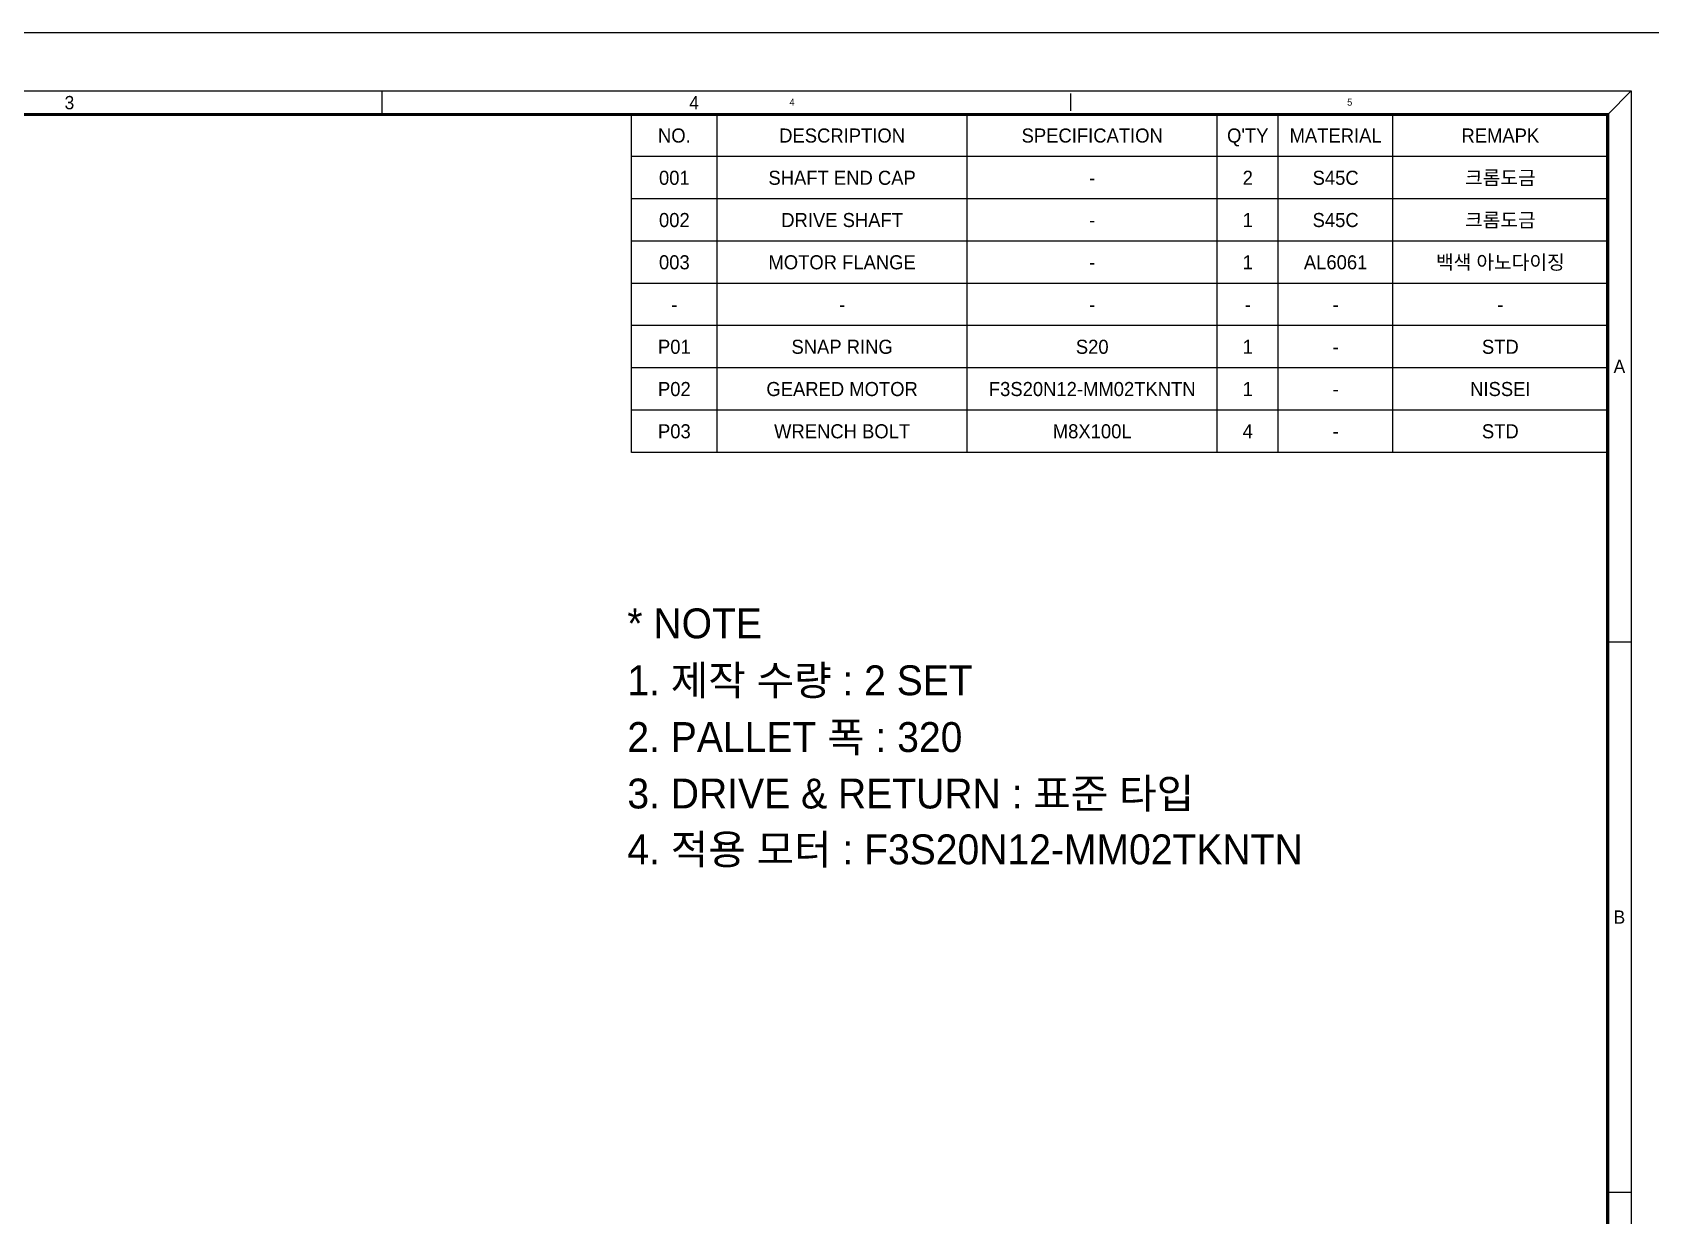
# Model space of a CAD drawing. Header units: inches. Extents: x 0 to 23821, y 0 to 11279.
# Drawn here: x 15849 to 16678, y 2501 to 3107 of the extents above; entities that cross this region are included whole.
import ezdxf
from ezdxf.enums import TextEntityAlignment as Align

# ---------------------------------------------------------------- set-up
doc = ezdxf.new("R2010")
doc.units = ezdxf.units.IN
doc.header["$LTSCALE"] = 10
doc.header["$MEASUREMENT"] = 0
doc.layers.add('44', color=4, linetype='Continuous')
doc.styles.add('SCI', font='')
doc.styles.get('SCI').set_extended_font_data('Gulim')

# ---------------------------------------------------------------- blocks, each defined once
blk = doc.blocks.new('A$C82e70aa9')
at = {"color": 2}
for p, q in [((252, -7.5), (252, -10.5)), ((412, -7.5), (409, -10.5))]:
    blk.add_line(p, q, dxfattribs=at)
at = {"color": 3}
blk.add_line((304, -10.5), (409, -10.5), dxfattribs=at)
for p, q in [((409, -78), (412, -78)), ((412, -148.5), (409, -148.5))]:
    blk.add_line(p, q)
at = {"color": 1}
blk.add_lwpolyline([(0, 0), (420, 0), (420, -297), (0, -297)], close=True, dxfattribs=at)
at = {"color": 2}
blk.add_lwpolyline([(12, -7.5), (412, -7.5), (412, -289.5), (12, -289.5)], close=True, dxfattribs=at)
at = {"const_width": 0.4}
blk.add_lwpolyline([(15, -10.5), (409, -10.5), (409, -286.5), (15, -286.5)], close=True, dxfattribs=at)
at = {"color": 2, "char_height": 1.7, "attachment_point": 5, "style": 'SCI'}
for s, insert, width in [('3', (212, -9), 80), ('4', (292, -9), 80), ('A', (410.5, -42.75), 3), ('B', (410.5, -113.25), 3)]:
    blk.add_mtext(s, dxfattribs=dict(at, insert=insert, width=width))

msp = doc.modelspace()

# ---------------------------------------------------------------- linework, layer by layer
at = {"color": 2}
msp.add_line((16381, 3066.90204094), (16381, 3075.83061237), dxfattribs=at)
for p, q in [((16156, 3043.48171127), (16156, 3065.11632666)), ((16656, 3043.48171127), (16156, 3043.48171127)), ((16656, 2978.57786512), (16156, 2978.57786512)), ((16656, 2956.94324974), (16156, 2956.94324974)), ((16656, 2892.03940358), (16156, 2892.03940358))]:
    msp.add_line(p, q)
at = {"color": 3}
for p, q in [((16199.75, 3043.48171127), (16199.75, 3065.11632666)), ((16327.875, 3043.48171127), (16327.875, 3065.11632666)), ((16456, 3043.48171127), (16456, 3065.11632666)), ((16487.25, 3043.48171127), (16487.25, 3065.11632666)), ((16546, 3043.48171127), (16546, 3065.11632666)), ((16199.75, 3021.84709589), (16199.75, 3043.48171127)), ((16327.875, 3021.84709589), (16327.875, 3043.48171127)), ((16456, 3021.84709589), (16456, 3043.48171127)), ((16487.25, 3021.84709589), (16487.25, 3043.48171127)), ((16546, 3021.84709589), (16546, 3043.48171127)), ((16199.75, 3000.2124805), (16199.75, 3021.84709589)), ((16327.875, 3000.2124805), (16327.875, 3021.84709589)), ((16456, 3000.2124805), (16456, 3021.84709589)), ((16487.25, 3000.2124805), (16487.25, 3021.84709589)), ((16546, 3000.2124805), (16546, 3021.84709589)), ((16199.75, 2978.57786512), (16199.75, 3000.2124805)), ((16327.875, 2978.57786512), (16327.875, 3000.2124805)), ((16456, 2978.57786512), (16456, 3000.2124805)), ((16487.25, 2978.57786512), (16487.25, 3000.2124805)), ((16546, 2978.57786512), (16546, 3000.2124805)), ((16199.75, 2956.94324974), (16199.75, 2978.57786512)), ((16327.875, 2956.94324974), (16327.875, 2978.57786512)), ((16456, 2956.94324974), (16456, 2978.57786512)), ((16487.25, 2956.94324974), (16487.25, 2978.57786512)), ((16546, 2956.94324974), (16546, 2978.57786512)), ((16199.75, 2935.30863435), (16199.75, 2956.94324974)), ((16327.875, 2935.30863435), (16327.875, 2956.94324974)), ((16456, 2935.30863435), (16456, 2956.94324974)), ((16487.25, 2935.30863435), (16487.25, 2956.94324974)), ((16546, 2935.30863435), (16546, 2956.94324974)), ((16199.75, 2913.67401897), (16199.75, 2935.30863435)), ((16327.875, 2913.67401897), (16327.875, 2935.30863435)), ((16456, 2913.67401897), (16456, 2935.30863435)), ((16487.25, 2913.67401897), (16487.25, 2935.30863435)), ((16546, 2913.67401897), (16546, 2935.30863435)), ((16199.75, 2892.03940358), (16199.75, 2913.67401897)), ((16327.875, 2892.03940358), (16327.875, 2913.67401897)), ((16456, 2892.03940358), (16456, 2913.67401897)), ((16487.25, 2892.03940358), (16487.25, 2913.67401897)), ((16546, 2892.03940358), (16546, 2913.67401897))]:
    msp.add_line(p, q, dxfattribs=at)
at = {"color": 7}
for p, q in [((16156, 3021.84709589), (16156, 3043.48171127)), ((16156, 3000.2124805), (16156, 3021.84709589)), ((16156, 2978.57786512), (16156, 3000.2124805)), ((16156, 2956.94324974), (16156, 2978.57786512)), ((16156, 2935.30863435), (16156, 2956.94324974)), ((16156, 2913.67401897), (16156, 2935.30863435)), ((16156, 2892.03940358), (16156, 2913.67401897))]:
    msp.add_line(p, q, dxfattribs=at)
at = {"layer": '44'}
for p, q in [((16656, 3021.84709589), (16156, 3021.84709589)), ((16656, 3000.2124805), (16156, 3000.2124805)), ((16656, 2935.30863435), (16156, 2935.30863435)), ((16656, 2913.67401897), (16156, 2913.67401897))]:
    msp.add_line(p, q, dxfattribs=at)

# ---------------------------------------------------------------- block references
at = {"xscale": 4, "yscale": 4, "zscale": 4}
msp.add_blockref('A$C82e70aa9', (15020, 3107.11632666), dxfattribs=at)

# ---------------------------------------------------------------- texts
at = {"color": 2, "style": 'SCI'}
for s, p in [('4', (16238.14285714, 3071.36632666)), ('5', (16523.85714286, 3071.36632666))]:
    msp.add_text(s, height=3.57142857, dxfattribs=at).set_placement(p, align=Align.MIDDLE_CENTER)
at = {"style": 'SCI'}
for s, height, p in [('NO.', 7.211538462, (16177.875, 3054.29901897)), ('DESCRIPTION', 7.2115384615, (16263.8125, 3054.29901897)), ('SPECIFICATION', 7.2115384615, (16391.9375, 3054.29901897)), ("Q'TY", 7.211538462, (16471.625, 3054.29901897)), ('MATERIAL', 7.211538462, (16516.625, 3054.29901897)), ('REMAPK', 7.211538462, (16601, 3054.29901897)), ('001', 7.211538462, (16177.875, 3032.66440358)), ('SHAFT END CAP', 7.2115384615, (16263.8125, 3032.66440358)), ('2', 7.21153846, (16471.625, 3032.66440358)), ('S45C', 7.211538462, (16516.625, 3032.66440358)), ('크롬도금', 7.211538462, (16601, 3032.66440358)), ('-', 7.21153846, (16391.9375, 3032.66440358)), ('002', 7.211538462, (16177.875, 3011.0297882)), ('DRIVE SHAFT', 7.2115384615, (16263.8125, 3011.0297882)), ('-', 7.21153846, (16391.9375, 3011.0297882)), ('1', 7.21153846, (16471.625, 3011.0297882)), ('S45C', 7.211538462, (16516.625, 3011.0297882)), ('크롬도금', 7.211538462, (16601, 3011.0297882)), ('003', 7.211538462, (16177.875, 2989.39517281)), ('MOTOR FLANGE', 7.2115384615, (16263.8125, 2989.39517281)), ('1', 7.21153846, (16471.625, 2989.39517281)), ('AL6061', 7.211538462, (16516.625, 2989.39517281)), ('백색 아노다이징', 7.211538462, (16601, 2989.39517281)), ('-', 7.21153846, (16391.9375, 2989.39517281)), ('-', 7.21153846, (16177.875, 2967.76055743)), ('-', 7.21153846, (16263.8125, 2967.76055743)), ('-', 7.21153846, (16391.9375, 2967.76055743)), ('-', 7.21153846, (16471.625, 2967.76055743)), ('-', 7.21153846, (16516.625, 2967.76055743)), ('-', 7.21153846, (16601, 2967.76055743)), ('P01', 7.211538462, (16177.875, 2946.12594204)), ('SNAP RING', 7.211538462, (16263.8125, 2946.12594204)), ('S20', 7.211538462, (16391.9375, 2946.12594204)), ('1', 7.21153846, (16471.625, 2946.12594204)), ('-', 7.21153846, (16516.625, 2946.12594204)), ('STD', 7.211538462, (16601, 2946.12594204)), ('P02', 7.211538462, (16177.875, 2924.49132666)), ('GEARED MOTOR', 7.2115384615, (16263.8125, 2924.49132666)), ('F3S20N12-MM02TKNTN', 7.2115384615, (16391.9375, 2924.49132666)), ('1', 7.21153846, (16471.625, 2924.49132666)), ('NISSEI', 7.211538462, (16601, 2924.49132666)), ('-', 7.21153846, (16516.625, 2924.49132666)), ('P03', 7.211538462, (16177.875, 2902.85671127)), ('WRENCH BOLT', 7.2115384615, (16263.8125, 2902.85671127)), ('M8X100L', 7.211538462, (16391.9375, 2902.85671127)), ('4', 7.21153846, (16471.625, 2902.85671127)), ('-', 7.21153846, (16516.625, 2902.85671127)), ('STD', 7.211538462, (16601, 2902.85671127))]:
    msp.add_text(s, height=height, dxfattribs=at).set_placement(p, align=Align.MIDDLE_CENTER)
for s, p in [('* NOTE', (16153.79921201, 2804.49708171)), ('1. 제작 수량 : 2 SET', (16153.79921201, 2775.34929817)), ('2. PALLET 폭 : 320', (16153.79921201, 2746.2881112)), ('3. DRIVE & RETURN : 표준 타입', (16153.79921201, 2717.3784784)), ('4. 적용 모터 : F3S20N12-MM02TKNTN', (16153.79921201, 2688.77891293))]:
    msp.add_text(s, height=15.3, dxfattribs=at).set_placement(p, align=Align.MIDDLE_LEFT)

doc.saveas('drawing.dxf')
